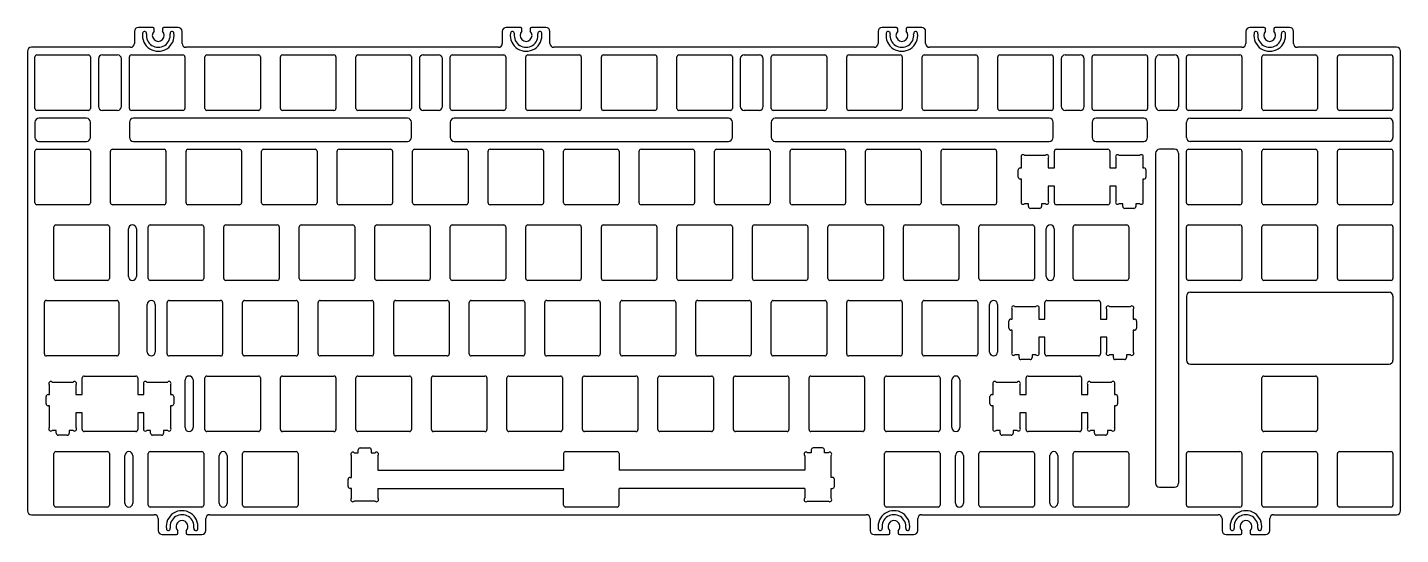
# Model space of a CAD drawing. Header units: millimetres. Extents: x 3306 to 3652, y 1773 to 1901.
import ezdxf

# ---------------------------------------------------------------- set-up
doc = ezdxf.new("R2010")
doc.units = ezdxf.units.MM

msp = doc.modelspace()

# ---------------------------------------------------------------- linework, layer by layer
for p, q in [((3332.58, 1899.97), (3332.58, 1896.97)), ((3337.22, 1900.97), (3333.58, 1900.97)), ((3337.52, 1900.03), (3337.52, 1900.67)), ((3339.64, 1900.67), (3339.64, 1900.03)), ((3343.58, 1900.97), (3339.94, 1900.97)), ((3344.58, 1896.97), (3344.58, 1899.97)), ((3425.38, 1899.97), (3425.38, 1896.97)), ((3430.02, 1900.97), (3426.38, 1900.97)), ((3430.32, 1900.03), (3430.32, 1900.67)), ((3432.44, 1900.67), (3432.44, 1900.03)), ((3436.38, 1900.97), (3432.74, 1900.97)), ((3437.38, 1896.97), (3437.38, 1899.97)), ((3520.18, 1899.97), (3520.18, 1896.97)), ((3524.82, 1900.97), (3521.18, 1900.97)), ((3525.12, 1900.03), (3525.12, 1900.67)), ((3527.24, 1900.67), (3527.24, 1900.03)), ((3531.18, 1900.97), (3527.54, 1900.97)), ((3532.18, 1896.97), (3532.18, 1899.97)), ((3612.98, 1899.97), (3612.98, 1896.97)), ((3617.62, 1900.97), (3613.98, 1900.97)), ((3617.92, 1900.03), (3617.92, 1900.67)), ((3620.04, 1900.67), (3620.04, 1900.03)), ((3623.98, 1900.97), (3620.34, 1900.97)), ((3624.98, 1896.97), (3624.98, 1899.97)), ((3305.58, 1894.97), (3305.58, 1779.17)), ((3331.58, 1895.97), (3306.58, 1895.97)), ((3424.38, 1895.97), (3345.58, 1895.97)), ((3519.18, 1895.97), (3438.38, 1895.97)), ((3611.98, 1895.97), (3533.18, 1895.97)), ((3650.98, 1895.97), (3625.98, 1895.97)), ((3651.98, 1779.17), (3651.98, 1894.97)), ((3307.48, 1880.57), (3307.48, 1893.57)), ((3307.98, 1894.07), (3320.98, 1894.07)), ((3321.48, 1893.57), (3321.48, 1880.57)), ((3323.48, 1893.07), (3323.48, 1881.07)), ((3324.48, 1894.07), (3328.3, 1894.07)), ((3329.3, 1881.07), (3329.3, 1893.07)), ((3331.3, 1880.57), (3331.3, 1893.57)), ((3331.8, 1894.07), (3344.8, 1894.07)), ((3345.3, 1893.57), (3345.3, 1880.57)), ((3350.35, 1880.57), (3350.35, 1893.57)), ((3350.85, 1894.07), (3363.85, 1894.07)), ((3364.35, 1893.57), (3364.35, 1880.57)), ((3369.4, 1880.57), (3369.4, 1893.57)), ((3369.9, 1894.07), (3382.9, 1894.07)), ((3383.4, 1893.57), (3383.4, 1880.57)), ((3388.45, 1880.57), (3388.45, 1893.57)), ((3388.95, 1894.07), (3401.95, 1894.07)), ((3402.45, 1893.57), (3402.45, 1880.57)), ((3404.45, 1893.07), (3404.45, 1881.07)), ((3405.45, 1894.07), (3409.26, 1894.07)), ((3410.26, 1881.07), (3410.26, 1893.07)), ((3412.26, 1880.57), (3412.26, 1893.57)), ((3412.76, 1894.07), (3425.76, 1894.07)), ((3426.26, 1893.57), (3426.26, 1880.57)), ((3431.31, 1880.57), (3431.31, 1893.57)), ((3431.81, 1894.07), (3444.81, 1894.07)), ((3445.31, 1893.57), (3445.31, 1880.57)), ((3450.36, 1880.57), (3450.36, 1893.57)), ((3450.86, 1894.07), (3463.86, 1894.07)), ((3464.36, 1893.57), (3464.36, 1880.57)), ((3469.41, 1880.57), (3469.41, 1893.57)), ((3469.91, 1894.07), (3482.91, 1894.07)), ((3483.41, 1893.57), (3483.41, 1880.57)), ((3485.41, 1893.07), (3485.41, 1881.07)), ((3486.41, 1894.07), (3490.22, 1894.07)), ((3491.22, 1881.07), (3491.22, 1893.07)), ((3493.22, 1880.57), (3493.22, 1893.57)), ((3493.72, 1894.07), (3506.72, 1894.07)), ((3507.22, 1893.57), (3507.22, 1880.57)), ((3512.27, 1880.57), (3512.27, 1893.57)), ((3512.77, 1894.07), (3525.77, 1894.07)), ((3526.27, 1893.57), (3526.27, 1880.57)), ((3531.32, 1880.57), (3531.32, 1893.57)), ((3531.82, 1894.07), (3544.82, 1894.07)), ((3545.32, 1893.57), (3545.32, 1880.57)), ((3550.37, 1880.57), (3550.37, 1893.57)), ((3550.87, 1894.07), (3563.87, 1894.07)), ((3564.37, 1893.57), (3564.37, 1880.57)), ((3566.37, 1893.07), (3566.37, 1881.07)), ((3567.37, 1894.07), (3571.18, 1894.07)), ((3572.18, 1881.07), (3572.18, 1893.07)), ((3574.18, 1880.57), (3574.18, 1893.57)), ((3574.68, 1894.07), (3587.68, 1894.07)), ((3588.18, 1893.57), (3588.18, 1880.57)), ((3590.18, 1881.07), (3590.18, 1893.07)), ((3591.18, 1894.07), (3594.98, 1894.07)), ((3595.98, 1893.07), (3595.98, 1881.07)), ((3597.98, 1880.57), (3597.98, 1893.57)), ((3598.48, 1894.07), (3611.48, 1894.07)), ((3611.98, 1893.57), (3611.98, 1880.57)), ((3617.03, 1880.57), (3617.03, 1893.57)), ((3617.53, 1894.07), (3630.53, 1894.07)), ((3631.03, 1893.57), (3631.03, 1880.57)), ((3636.08, 1880.57), (3636.08, 1893.57)), ((3636.58, 1894.07), (3649.58, 1894.07)), ((3650.08, 1893.57), (3650.08, 1880.57)), ((3320.98, 1880.07), (3307.98, 1880.07)), ((3320.48, 1878.07), (3308.48, 1878.07)), ((3328.3, 1880.07), (3324.48, 1880.07)), ((3344.8, 1880.07), (3331.8, 1880.07)), ((3401.45, 1878.07), (3332.3, 1878.07)), ((3363.85, 1880.07), (3350.85, 1880.07)), ((3382.9, 1880.07), (3369.9, 1880.07)), ((3401.95, 1880.07), (3388.95, 1880.07)), ((3409.26, 1880.07), (3405.45, 1880.07)), ((3425.76, 1880.07), (3412.76, 1880.07)), ((3482.41, 1878.07), (3413.26, 1878.07)), ((3444.81, 1880.07), (3431.81, 1880.07)), ((3463.86, 1880.07), (3450.86, 1880.07)), ((3482.91, 1880.07), (3469.91, 1880.07)), ((3490.22, 1880.07), (3486.41, 1880.07)), ((3506.72, 1880.07), (3493.72, 1880.07)), ((3563.37, 1878.07), (3494.22, 1878.07)), ((3525.77, 1880.07), (3512.77, 1880.07)), ((3544.82, 1880.07), (3531.82, 1880.07)), ((3563.87, 1880.07), (3550.87, 1880.07)), ((3571.18, 1880.07), (3567.37, 1880.07)), ((3587.68, 1880.07), (3574.68, 1880.07)), ((3587.18, 1878.07), (3575.18, 1878.07)), ((3594.98, 1880.07), (3591.18, 1880.07)), ((3611.48, 1880.07), (3598.48, 1880.07)), ((3598.98, 1878.07), (3649.08, 1878.07)), ((3630.53, 1880.07), (3617.53, 1880.07)), ((3649.58, 1880.07), (3636.58, 1880.07)), ((3307.48, 1877.07), (3307.48, 1873.27)), ((3321.48, 1873.27), (3321.48, 1877.07)), ((3331.3, 1877.07), (3331.3, 1873.27)), ((3402.45, 1873.27), (3402.45, 1877.07)), ((3412.26, 1877.07), (3412.26, 1873.27)), ((3483.41, 1873.27), (3483.41, 1877.07)), ((3493.22, 1877.07), (3493.22, 1873.27)), ((3564.37, 1873.27), (3564.37, 1877.07)), ((3574.18, 1877.07), (3574.18, 1873.27)), ((3588.18, 1873.27), (3588.18, 1877.07)), ((3597.98, 1873.27), (3597.98, 1877.07)), ((3650.08, 1877.07), (3650.08, 1873.27)), ((3308.48, 1872.27), (3320.48, 1872.27)), ((3332.3, 1872.27), (3401.45, 1872.27)), ((3413.26, 1872.27), (3482.41, 1872.27)), ((3494.22, 1872.27), (3563.37, 1872.27)), ((3575.18, 1872.27), (3587.18, 1872.27)), ((3649.08, 1872.27), (3598.98, 1872.27)), ((3307.48, 1856.77), (3307.48, 1869.77)), ((3307.98, 1870.27), (3320.98, 1870.27)), ((3321.48, 1869.77), (3321.48, 1856.77)), ((3326.53, 1856.77), (3326.53, 1869.77)), ((3327.03, 1870.27), (3340.03, 1870.27)), ((3340.53, 1869.77), (3340.53, 1856.77)), ((3345.58, 1856.77), (3345.58, 1869.77)), ((3346.08, 1870.27), (3359.08, 1870.27)), ((3359.58, 1869.77), (3359.58, 1856.77)), ((3364.63, 1856.77), (3364.63, 1869.77)), ((3365.13, 1870.27), (3378.13, 1870.27)), ((3378.63, 1869.77), (3378.63, 1856.77)), ((3383.68, 1856.77), (3383.68, 1869.77)), ((3384.18, 1870.27), (3397.18, 1870.27)), ((3397.68, 1869.77), (3397.68, 1856.77)), ((3402.73, 1856.77), (3402.73, 1869.77)), ((3403.23, 1870.27), (3416.23, 1870.27)), ((3416.73, 1869.77), (3416.73, 1856.77)), ((3421.78, 1856.77), (3421.78, 1869.77)), ((3422.28, 1870.27), (3435.28, 1870.27)), ((3435.78, 1869.77), (3435.78, 1856.77)), ((3440.83, 1856.77), (3440.83, 1869.77)), ((3441.33, 1870.27), (3454.33, 1870.27)), ((3454.83, 1869.77), (3454.83, 1856.77)), ((3459.88, 1856.77), (3459.88, 1869.77)), ((3460.38, 1870.27), (3473.38, 1870.27)), ((3473.88, 1869.77), (3473.88, 1856.77)), ((3478.93, 1856.77), (3478.93, 1869.77)), ((3479.43, 1870.27), (3492.43, 1870.27)), ((3492.93, 1869.77), (3492.93, 1856.77)), ((3497.98, 1856.77), (3497.98, 1869.77)), ((3498.48, 1870.27), (3511.48, 1870.27)), ((3511.98, 1869.77), (3511.98, 1856.77)), ((3517.03, 1856.77), (3517.03, 1869.77)), ((3517.53, 1870.27), (3530.53, 1870.27)), ((3531.03, 1869.77), (3531.03, 1856.77)), ((3536.08, 1856.77), (3536.08, 1869.77)), ((3536.58, 1870.27), (3549.58, 1870.27)), ((3550.08, 1869.77), (3550.08, 1856.77)), ((3556.38, 1865.57), (3556.38, 1868.04)), ((3557.09, 1868.75), (3562.38, 1868.75)), ((3563.08, 1868.04), (3563.08, 1865.57)), ((3564.66, 1865.57), (3564.66, 1869.77)), ((3565.16, 1870.27), (3578.16, 1870.27)), ((3578.66, 1869.77), (3578.66, 1865.57)), ((3580.23, 1865.57), (3580.23, 1868.04)), ((3580.94, 1868.75), (3586.23, 1868.75)), ((3586.93, 1868.04), (3586.93, 1865.57)), ((3590.18, 1869.27), (3590.18, 1786.07)), ((3594.98, 1870.27), (3591.18, 1870.27)), ((3595.98, 1869.27), (3595.98, 1786.07)), ((3597.98, 1856.77), (3597.98, 1869.77)), ((3598.48, 1870.27), (3611.48, 1870.27)), ((3611.98, 1869.77), (3611.98, 1856.77)), ((3617.03, 1856.77), (3617.03, 1869.77)), ((3617.53, 1870.27), (3630.53, 1870.27)), ((3631.03, 1869.77), (3631.03, 1856.77)), ((3636.08, 1856.77), (3636.08, 1869.77)), ((3636.58, 1870.27), (3649.58, 1870.27)), ((3650.08, 1869.77), (3650.08, 1856.77)), ((3555.56, 1863.27), (3555.56, 1865.07)), ((3556.06, 1865.57), (3556.38, 1865.57)), ((3563.08, 1865.57), (3564.66, 1865.57)), ((3578.66, 1865.57), (3580.23, 1865.57)), ((3586.93, 1865.57), (3587.26, 1865.57)), ((3587.76, 1865.07), (3587.76, 1863.27)), ((3556.38, 1862.77), (3556.06, 1862.77)), ((3556.38, 1857.26), (3556.38, 1862.77)), ((3564.66, 1860.97), (3563.08, 1860.97)), ((3563.08, 1860.97), (3563.08, 1857.26)), ((3564.66, 1856.77), (3564.66, 1860.97)), ((3580.23, 1860.97), (3578.66, 1860.97)), ((3578.66, 1860.97), (3578.66, 1856.77)), ((3580.23, 1857.26), (3580.23, 1860.97)), ((3587.26, 1862.77), (3586.93, 1862.77)), ((3586.93, 1862.77), (3586.93, 1857.26)), ((3320.98, 1856.27), (3307.98, 1856.27)), ((3340.03, 1856.27), (3327.03, 1856.27)), ((3359.08, 1856.27), (3346.08, 1856.27)), ((3378.13, 1856.27), (3365.13, 1856.27)), ((3397.18, 1856.27), (3384.18, 1856.27)), ((3416.23, 1856.27), (3403.23, 1856.27)), ((3435.28, 1856.27), (3422.28, 1856.27)), ((3454.33, 1856.27), (3441.33, 1856.27)), ((3473.38, 1856.27), (3460.38, 1856.27)), ((3492.43, 1856.27), (3479.43, 1856.27)), ((3511.48, 1856.27), (3498.48, 1856.27)), ((3530.53, 1856.27), (3517.53, 1856.27)), ((3549.58, 1856.27), (3536.58, 1856.27)), ((3558.11, 1856.55), (3557.09, 1856.55)), ((3558.11, 1855.85), (3558.11, 1856.55)), ((3560.91, 1855.35), (3558.61, 1855.35)), ((3562.38, 1856.55), (3561.41, 1856.55)), ((3561.41, 1856.55), (3561.41, 1855.85)), ((3578.16, 1856.27), (3565.16, 1856.27)), ((3581.91, 1856.55), (3580.94, 1856.55)), ((3581.91, 1855.85), (3581.91, 1856.55)), ((3584.71, 1855.35), (3582.41, 1855.35)), ((3586.23, 1856.55), (3585.21, 1856.55)), ((3585.21, 1856.55), (3585.21, 1855.85)), ((3611.48, 1856.27), (3598.48, 1856.27)), ((3630.53, 1856.27), (3617.53, 1856.27)), ((3649.58, 1856.27), (3636.58, 1856.27)), ((3312.25, 1837.72), (3312.25, 1850.72)), ((3312.75, 1851.22), (3325.75, 1851.22)), ((3326.25, 1850.72), (3326.25, 1837.72)), ((3331.06, 1838.22), (3331.06, 1850.22)), ((3333.06, 1850.22), (3333.06, 1838.22)), ((3336.06, 1837.72), (3336.06, 1850.72)), ((3336.56, 1851.22), (3349.56, 1851.22)), ((3350.06, 1850.72), (3350.06, 1837.72)), ((3355.11, 1837.72), (3355.11, 1850.72)), ((3355.61, 1851.22), (3368.61, 1851.22)), ((3369.11, 1850.72), (3369.11, 1837.72)), ((3374.16, 1837.72), (3374.16, 1850.72)), ((3374.66, 1851.22), (3387.66, 1851.22)), ((3388.16, 1850.72), (3388.16, 1837.72)), ((3393.21, 1837.72), (3393.21, 1850.72)), ((3393.71, 1851.22), (3406.71, 1851.22)), ((3407.21, 1850.72), (3407.21, 1837.72)), ((3412.26, 1837.72), (3412.26, 1850.72)), ((3412.76, 1851.22), (3425.76, 1851.22)), ((3426.26, 1850.72), (3426.26, 1837.72)), ((3431.31, 1837.72), (3431.31, 1850.72)), ((3431.81, 1851.22), (3444.81, 1851.22)), ((3445.31, 1850.72), (3445.31, 1837.72)), ((3450.36, 1837.72), (3450.36, 1850.72)), ((3450.86, 1851.22), (3463.86, 1851.22)), ((3464.36, 1850.72), (3464.36, 1837.72)), ((3469.41, 1837.72), (3469.41, 1850.72)), ((3469.91, 1851.22), (3482.91, 1851.22)), ((3483.41, 1850.72), (3483.41, 1837.72)), ((3488.46, 1837.72), (3488.46, 1850.72)), ((3488.96, 1851.22), (3501.96, 1851.22)), ((3502.46, 1850.72), (3502.46, 1837.72)), ((3507.51, 1837.72), (3507.51, 1850.72)), ((3508.01, 1851.22), (3521.01, 1851.22)), ((3521.51, 1850.72), (3521.51, 1837.72)), ((3526.56, 1837.72), (3526.56, 1850.72)), ((3527.06, 1851.22), (3540.06, 1851.22)), ((3540.56, 1850.72), (3540.56, 1837.72)), ((3545.61, 1837.72), (3545.61, 1850.72)), ((3546.11, 1851.22), (3559.11, 1851.22)), ((3559.61, 1850.72), (3559.61, 1837.72)), ((3562.61, 1838.22), (3562.61, 1850.22)), ((3564.61, 1850.22), (3564.61, 1838.22)), ((3569.42, 1837.72), (3569.42, 1850.72)), ((3569.92, 1851.22), (3582.92, 1851.22)), ((3583.42, 1850.72), (3583.42, 1837.72)), ((3597.98, 1837.72), (3597.98, 1850.72)), ((3598.48, 1851.22), (3611.48, 1851.22)), ((3611.98, 1850.72), (3611.98, 1837.72)), ((3617.03, 1837.72), (3617.03, 1850.72)), ((3617.53, 1851.22), (3630.53, 1851.22)), ((3631.03, 1850.72), (3631.03, 1837.72)), ((3636.08, 1837.72), (3636.08, 1850.72)), ((3636.58, 1851.22), (3649.58, 1851.22)), ((3650.08, 1850.72), (3650.08, 1837.72)), ((3325.75, 1837.22), (3312.75, 1837.22)), ((3349.56, 1837.22), (3336.56, 1837.22)), ((3368.61, 1837.22), (3355.61, 1837.22)), ((3387.66, 1837.22), (3374.66, 1837.22)), ((3406.71, 1837.22), (3393.71, 1837.22)), ((3425.76, 1837.22), (3412.76, 1837.22)), ((3444.81, 1837.22), (3431.81, 1837.22)), ((3463.86, 1837.22), (3450.86, 1837.22)), ((3482.91, 1837.22), (3469.91, 1837.22)), ((3501.96, 1837.22), (3488.96, 1837.22)), ((3521.01, 1837.22), (3508.01, 1837.22)), ((3540.06, 1837.22), (3527.06, 1837.22)), ((3559.11, 1837.22), (3546.11, 1837.22)), ((3582.92, 1837.22), (3569.92, 1837.22)), ((3611.48, 1837.22), (3598.48, 1837.22)), ((3630.53, 1837.22), (3617.53, 1837.22)), ((3649.58, 1837.22), (3636.58, 1837.22)), ((3597.98, 1833.22), (3597.98, 1817.12)), ((3598.98, 1834.22), (3649.08, 1834.22)), ((3650.08, 1833.22), (3650.08, 1817.12)), ((3309.86, 1818.67), (3309.86, 1831.67)), ((3310.36, 1832.17), (3328.13, 1832.17)), ((3328.63, 1831.67), (3328.63, 1818.67)), ((3335.82, 1819.17), (3335.82, 1831.17)), ((3337.82, 1831.17), (3337.82, 1819.17)), ((3340.82, 1818.67), (3340.82, 1831.67)), ((3341.32, 1832.17), (3354.32, 1832.17)), ((3354.82, 1831.67), (3354.82, 1818.67)), ((3359.87, 1818.67), (3359.87, 1831.67)), ((3360.37, 1832.17), (3373.37, 1832.17)), ((3373.87, 1831.67), (3373.87, 1818.67)), ((3378.92, 1818.67), (3378.92, 1831.67)), ((3379.42, 1832.17), (3392.42, 1832.17)), ((3392.92, 1831.67), (3392.92, 1818.67)), ((3397.97, 1818.67), (3397.97, 1831.67)), ((3398.47, 1832.17), (3411.47, 1832.17)), ((3411.97, 1831.67), (3411.97, 1818.67)), ((3417.02, 1818.67), (3417.02, 1831.67)), ((3417.52, 1832.17), (3430.52, 1832.17)), ((3431.02, 1831.67), (3431.02, 1818.67)), ((3436.07, 1818.67), (3436.07, 1831.67)), ((3436.57, 1832.17), (3449.57, 1832.17)), ((3450.07, 1831.67), (3450.07, 1818.67)), ((3455.12, 1818.67), (3455.12, 1831.67)), ((3455.62, 1832.17), (3468.62, 1832.17)), ((3469.12, 1831.67), (3469.12, 1818.67)), ((3474.17, 1818.67), (3474.17, 1831.67)), ((3474.67, 1832.17), (3487.67, 1832.17)), ((3488.17, 1831.67), (3488.17, 1818.67)), ((3493.22, 1818.67), (3493.22, 1831.67)), ((3493.72, 1832.17), (3506.72, 1832.17)), ((3507.22, 1831.67), (3507.22, 1818.67)), ((3512.27, 1818.67), (3512.27, 1831.67)), ((3512.77, 1832.17), (3525.77, 1832.17)), ((3526.27, 1831.67), (3526.27, 1818.67)), ((3531.32, 1818.67), (3531.32, 1831.67)), ((3531.82, 1832.17), (3544.82, 1832.17)), ((3545.32, 1831.67), (3545.32, 1818.67)), ((3548.32, 1819.17), (3548.32, 1831.17)), ((3550.32, 1831.17), (3550.32, 1819.17)), ((3554, 1827.47), (3554, 1829.94)), ((3554.71, 1830.65), (3559.99, 1830.65)), ((3560.7, 1829.94), (3560.7, 1827.47)), ((3562.28, 1827.47), (3562.28, 1831.67)), ((3562.78, 1832.17), (3575.78, 1832.17)), ((3576.28, 1831.67), (3576.28, 1827.47)), ((3577.85, 1827.47), (3577.85, 1829.94)), ((3578.56, 1830.65), (3583.84, 1830.65)), ((3584.55, 1829.94), (3584.55, 1827.47)), ((3553.18, 1825.17), (3553.18, 1826.97)), ((3553.68, 1827.47), (3554, 1827.47)), ((3560.7, 1827.47), (3562.28, 1827.47)), ((3576.28, 1827.47), (3577.85, 1827.47)), ((3584.55, 1827.47), (3584.88, 1827.47)), ((3585.38, 1826.97), (3585.38, 1825.17)), ((3554, 1824.67), (3553.68, 1824.67)), ((3554, 1819.16), (3554, 1824.67)), ((3562.28, 1822.87), (3560.7, 1822.87)), ((3560.7, 1822.87), (3560.7, 1819.16)), ((3562.28, 1818.67), (3562.28, 1822.87)), ((3577.85, 1822.87), (3576.28, 1822.87)), ((3576.28, 1822.87), (3576.28, 1818.67)), ((3577.85, 1819.16), (3577.85, 1822.87)), ((3584.88, 1824.67), (3584.55, 1824.67)), ((3584.55, 1824.67), (3584.55, 1819.16)), ((3328.13, 1818.17), (3310.36, 1818.17)), ((3354.32, 1818.17), (3341.32, 1818.17)), ((3373.37, 1818.17), (3360.37, 1818.17)), ((3392.42, 1818.17), (3379.42, 1818.17)), ((3411.47, 1818.17), (3398.47, 1818.17)), ((3430.52, 1818.17), (3417.52, 1818.17)), ((3449.57, 1818.17), (3436.57, 1818.17)), ((3468.62, 1818.17), (3455.62, 1818.17)), ((3487.67, 1818.17), (3474.67, 1818.17)), ((3506.72, 1818.17), (3493.72, 1818.17)), ((3525.77, 1818.17), (3512.77, 1818.17)), ((3544.82, 1818.17), (3531.82, 1818.17)), ((3555.73, 1818.45), (3554.71, 1818.45)), ((3555.73, 1817.75), (3555.73, 1818.45)), ((3558.53, 1817.25), (3556.23, 1817.25)), ((3559.99, 1818.45), (3559.03, 1818.45)), ((3559.03, 1818.45), (3559.03, 1817.75)), ((3575.78, 1818.17), (3562.78, 1818.17)), ((3579.53, 1818.45), (3578.56, 1818.45)), ((3579.53, 1817.75), (3579.53, 1818.45)), ((3582.33, 1817.25), (3580.03, 1817.25)), ((3583.84, 1818.45), (3582.83, 1818.45)), ((3582.83, 1818.45), (3582.83, 1817.75)), ((3598.98, 1816.12), (3649.08, 1816.12)), ((3319.39, 1808.42), (3319.39, 1812.62)), ((3319.89, 1813.12), (3332.89, 1813.12)), ((3333.39, 1812.62), (3333.39, 1808.42)), ((3345.35, 1800.12), (3345.35, 1812.12)), ((3347.35, 1812.12), (3347.35, 1800.12)), ((3350.35, 1799.62), (3350.35, 1812.62)), ((3350.85, 1813.12), (3363.85, 1813.12)), ((3364.35, 1812.62), (3364.35, 1799.62)), ((3369.4, 1799.62), (3369.4, 1812.62)), ((3369.9, 1813.12), (3382.9, 1813.12)), ((3383.4, 1812.62), (3383.4, 1799.62)), ((3388.45, 1799.62), (3388.45, 1812.62)), ((3388.95, 1813.12), (3401.95, 1813.12)), ((3402.45, 1812.62), (3402.45, 1799.62)), ((3407.5, 1799.62), (3407.5, 1812.62)), ((3408, 1813.12), (3421, 1813.12)), ((3421.5, 1812.62), (3421.5, 1799.62)), ((3426.55, 1799.62), (3426.55, 1812.62)), ((3427.05, 1813.12), (3440.05, 1813.12)), ((3440.55, 1812.62), (3440.55, 1799.62)), ((3445.6, 1799.62), (3445.6, 1812.62)), ((3446.1, 1813.12), (3459.1, 1813.12)), ((3459.6, 1812.62), (3459.6, 1799.62)), ((3464.65, 1799.62), (3464.65, 1812.62)), ((3465.15, 1813.12), (3478.15, 1813.12)), ((3478.65, 1812.62), (3478.65, 1799.62)), ((3483.7, 1799.62), (3483.7, 1812.62)), ((3484.2, 1813.12), (3497.2, 1813.12)), ((3497.7, 1812.62), (3497.7, 1799.62)), ((3502.75, 1799.62), (3502.75, 1812.62)), ((3503.25, 1813.12), (3516.25, 1813.12)), ((3516.75, 1812.62), (3516.75, 1799.62)), ((3521.8, 1799.62), (3521.8, 1812.62)), ((3522.3, 1813.12), (3535.3, 1813.12)), ((3535.8, 1812.62), (3535.8, 1799.62)), ((3538.8, 1800.12), (3538.8, 1812.12)), ((3540.8, 1812.12), (3540.8, 1800.12)), ((3557.51, 1808.42), (3557.51, 1812.62)), ((3558.01, 1813.12), (3571.01, 1813.12)), ((3571.51, 1812.62), (3571.51, 1808.42)), ((3617.03, 1799.62), (3617.03, 1812.62)), ((3617.53, 1813.12), (3630.53, 1813.12)), ((3631.03, 1812.62), (3631.03, 1799.62)), ((3310.79, 1808.42), (3311.11, 1808.42)), ((3311.11, 1808.42), (3311.11, 1810.89)), ((3311.82, 1811.6), (3317.11, 1811.6)), ((3317.81, 1810.89), (3317.81, 1808.42)), ((3317.81, 1808.42), (3319.39, 1808.42)), ((3333.39, 1808.42), (3334.96, 1808.42)), ((3334.96, 1808.42), (3334.96, 1810.89)), ((3335.67, 1811.6), (3340.96, 1811.6)), ((3341.66, 1810.89), (3341.66, 1808.42)), ((3341.66, 1808.42), (3341.99, 1808.42)), ((3548.91, 1808.42), (3549.24, 1808.42)), ((3549.24, 1808.42), (3549.24, 1810.89)), ((3549.95, 1811.6), (3555.23, 1811.6)), ((3555.94, 1810.89), (3555.94, 1808.42)), ((3555.94, 1808.42), (3557.51, 1808.42)), ((3571.51, 1808.42), (3573.09, 1808.42)), ((3573.09, 1808.42), (3573.09, 1810.89)), ((3573.8, 1811.6), (3579.08, 1811.6)), ((3579.79, 1810.89), (3579.79, 1808.42)), ((3579.79, 1808.42), (3580.11, 1808.42)), ((3310.29, 1806.12), (3310.29, 1807.92)), ((3311.11, 1805.62), (3310.79, 1805.62)), ((3311.11, 1800.11), (3311.11, 1805.62)), ((3341.99, 1805.62), (3341.66, 1805.62)), ((3341.66, 1805.62), (3341.66, 1800.11)), ((3342.49, 1807.92), (3342.49, 1806.12)), ((3548.41, 1806.12), (3548.41, 1807.92)), ((3549.24, 1805.62), (3548.91, 1805.62)), ((3549.24, 1800.11), (3549.24, 1805.62)), ((3580.11, 1805.62), (3579.79, 1805.62)), ((3579.79, 1805.62), (3579.79, 1800.11)), ((3580.61, 1807.92), (3580.61, 1806.12)), ((3319.39, 1803.82), (3317.81, 1803.82)), ((3317.81, 1803.82), (3317.81, 1800.11)), ((3319.39, 1799.62), (3319.39, 1803.82)), ((3334.96, 1803.82), (3333.39, 1803.82)), ((3333.39, 1803.82), (3333.39, 1799.62)), ((3334.96, 1800.11), (3334.96, 1803.82)), ((3557.51, 1803.82), (3555.94, 1803.82)), ((3555.94, 1803.82), (3555.94, 1800.11)), ((3557.51, 1799.62), (3557.51, 1803.82)), ((3573.09, 1803.82), (3571.51, 1803.82)), ((3571.51, 1803.82), (3571.51, 1799.62)), ((3573.09, 1800.11), (3573.09, 1803.82)), ((3312.84, 1799.4), (3311.82, 1799.4)), ((3312.84, 1798.7), (3312.84, 1799.4)), ((3315.64, 1798.2), (3313.34, 1798.2)), ((3317.11, 1799.4), (3316.14, 1799.4)), ((3316.14, 1799.4), (3316.14, 1798.7)), ((3332.89, 1799.12), (3319.89, 1799.12)), ((3336.64, 1799.4), (3335.67, 1799.4)), ((3336.64, 1798.7), (3336.64, 1799.4)), ((3339.44, 1798.2), (3337.14, 1798.2)), ((3340.96, 1799.4), (3339.94, 1799.4)), ((3339.94, 1799.4), (3339.94, 1798.7)), ((3363.85, 1799.12), (3350.85, 1799.12)), ((3382.9, 1799.12), (3369.9, 1799.12)), ((3401.95, 1799.12), (3388.95, 1799.12)), ((3421, 1799.12), (3408, 1799.12)), ((3440.05, 1799.12), (3427.05, 1799.12)), ((3459.1, 1799.12), (3446.1, 1799.12)), ((3478.15, 1799.12), (3465.15, 1799.12)), ((3497.2, 1799.12), (3484.2, 1799.12)), ((3516.25, 1799.12), (3503.25, 1799.12)), ((3535.3, 1799.12), (3522.3, 1799.12)), ((3550.96, 1799.4), (3549.95, 1799.4)), ((3550.96, 1798.7), (3550.96, 1799.4)), ((3553.76, 1798.2), (3551.46, 1798.2)), ((3555.23, 1799.4), (3554.26, 1799.4)), ((3554.26, 1799.4), (3554.26, 1798.7)), ((3571.01, 1799.12), (3558.01, 1799.12)), ((3574.76, 1799.4), (3573.8, 1799.4)), ((3574.76, 1798.7), (3574.76, 1799.4)), ((3577.56, 1798.2), (3575.26, 1798.2)), ((3579.08, 1799.4), (3578.06, 1799.4)), ((3578.06, 1799.4), (3578.06, 1798.7)), ((3630.53, 1799.12), (3617.53, 1799.12)), ((3389.03, 1793.79), (3389.03, 1794.49)), ((3389.53, 1794.99), (3391.83, 1794.99)), ((3392.33, 1794.49), (3392.33, 1793.79)), ((3503.33, 1794.49), (3503.33, 1793.79)), ((3506.13, 1794.99), (3503.83, 1794.99)), ((3506.63, 1793.79), (3506.63, 1794.49)), ((3312.25, 1780.57), (3312.25, 1793.57)), ((3312.75, 1794.07), (3325.75, 1794.07)), ((3326.25, 1793.57), (3326.25, 1780.57)), ((3330.15, 1781.07), (3330.15, 1793.07)), ((3332.15, 1793.07), (3332.15, 1781.07)), ((3336.06, 1780.57), (3336.06, 1793.57)), ((3336.56, 1794.07), (3349.56, 1794.07)), ((3350.06, 1793.57), (3350.06, 1780.57)), ((3353.96, 1781.07), (3353.96, 1793.07)), ((3355.96, 1793.07), (3355.96, 1781.07)), ((3359.87, 1780.57), (3359.87, 1793.57)), ((3360.37, 1794.07), (3373.37, 1794.07)), ((3373.87, 1793.57), (3373.87, 1780.57)), ((3387.31, 1787.57), (3387.31, 1793.08)), ((3388.02, 1793.79), (3389.03, 1793.79)), ((3392.33, 1793.79), (3393.3, 1793.79)), ((3394.01, 1793.08), (3394.01, 1789.37)), ((3440.83, 1793.57), (3440.83, 1789.37)), ((3441.33, 1794.07), (3454.33, 1794.07)), ((3454.83, 1793.57), (3454.83, 1789.37)), ((3501.66, 1793.08), (3501.66, 1789.37)), ((3503.33, 1793.79), (3502.36, 1793.79)), ((3507.65, 1793.79), (3506.63, 1793.79)), ((3508.36, 1787.57), (3508.36, 1793.08)), ((3521.8, 1780.57), (3521.8, 1793.57)), ((3522.3, 1794.07), (3535.3, 1794.07)), ((3535.8, 1793.57), (3535.8, 1780.57)), ((3539.7, 1781.07), (3539.7, 1793.07)), ((3541.7, 1793.07), (3541.7, 1781.07)), ((3545.61, 1780.57), (3545.61, 1793.57)), ((3546.11, 1794.07), (3559.11, 1794.07)), ((3559.61, 1793.57), (3559.61, 1780.57)), ((3563.51, 1781.07), (3563.51, 1793.07)), ((3565.51, 1793.07), (3565.51, 1781.07)), ((3569.42, 1780.57), (3569.42, 1793.57)), ((3569.92, 1794.07), (3582.92, 1794.07)), ((3583.42, 1793.57), (3583.42, 1780.57)), ((3597.98, 1780.57), (3597.98, 1793.57)), ((3598.48, 1794.07), (3611.48, 1794.07)), ((3611.98, 1793.57), (3611.98, 1780.57)), ((3617.03, 1780.57), (3617.03, 1793.57)), ((3617.53, 1794.07), (3630.53, 1794.07)), ((3631.03, 1793.57), (3631.03, 1780.57)), ((3636.08, 1780.57), (3636.08, 1793.57)), ((3636.58, 1794.07), (3649.58, 1794.07)), ((3650.08, 1793.57), (3650.08, 1780.57)), ((3386.98, 1787.57), (3387.31, 1787.57)), ((3394.01, 1789.37), (3440.83, 1789.37)), ((3501.66, 1789.37), (3454.83, 1789.37)), ((3508.68, 1787.57), (3508.36, 1787.57)), ((3386.48, 1785.27), (3386.48, 1787.07)), ((3387.31, 1784.77), (3386.98, 1784.77)), ((3387.31, 1782.3), (3387.31, 1784.77)), ((3394.01, 1784.77), (3394.01, 1782.3)), ((3394.01, 1784.77), (3440.83, 1784.77)), ((3440.83, 1780.57), (3440.83, 1784.77)), ((3501.66, 1784.77), (3454.83, 1784.77)), ((3454.83, 1780.57), (3454.83, 1784.77)), ((3501.66, 1784.77), (3501.66, 1782.3)), ((3508.36, 1782.3), (3508.36, 1784.77)), ((3508.36, 1784.77), (3508.68, 1784.77)), ((3509.18, 1785.27), (3509.18, 1787.07)), ((3591.18, 1785.07), (3594.98, 1785.07)), ((3393.3, 1781.59), (3388.02, 1781.59)), ((3502.36, 1781.59), (3507.65, 1781.59)), ((3306.58, 1778.17), (3337.58, 1778.17)), ((3325.75, 1780.07), (3312.75, 1780.07)), ((3349.56, 1780.07), (3336.56, 1780.07)), ((3338.58, 1777.17), (3338.58, 1774.17)), ((3350.58, 1774.17), (3350.58, 1777.17)), ((3351.58, 1778.17), (3517.18, 1778.17)), ((3373.37, 1780.07), (3360.37, 1780.07)), ((3454.33, 1780.07), (3441.33, 1780.07)), ((3518.18, 1777.17), (3518.18, 1774.17)), ((3535.3, 1780.07), (3522.3, 1780.07)), ((3530.18, 1774.17), (3530.18, 1777.17)), ((3531.18, 1778.17), (3605.98, 1778.17)), ((3559.11, 1780.07), (3546.11, 1780.07)), ((3582.92, 1780.07), (3569.92, 1780.07)), ((3611.48, 1780.07), (3598.48, 1780.07)), ((3606.98, 1777.17), (3606.98, 1774.17)), ((3630.53, 1780.07), (3617.53, 1780.07)), ((3618.98, 1774.17), (3618.98, 1777.17)), ((3619.98, 1778.17), (3650.98, 1778.17)), ((3649.58, 1780.07), (3636.58, 1780.07)), ((3343.52, 1773.47), (3343.52, 1774.11)), ((3345.64, 1774.11), (3345.64, 1773.47)), ((3523.12, 1773.47), (3523.12, 1774.11)), ((3525.24, 1774.11), (3525.24, 1773.47)), ((3611.92, 1773.47), (3611.92, 1774.11)), ((3614.04, 1774.11), (3614.04, 1773.47)), ((3339.58, 1773.17), (3343.22, 1773.17)), ((3345.94, 1773.17), (3349.58, 1773.17)), ((3519.18, 1773.17), (3522.82, 1773.17)), ((3525.54, 1773.17), (3529.18, 1773.17)), ((3607.98, 1773.17), (3611.62, 1773.17)), ((3614.34, 1773.17), (3617.98, 1773.17))]:
    msp.add_line(p, q)
for centre, radius, start, end in [((3333.58, 1899.97), 1, 90, 180), ((3338.58, 1898.97), 4, 171.7868, 8.2132), ((3335.12, 1899.47), 0.5, 351.7868, 171.7868), ((3338.58, 1898.97), 3, 171.7868, 8.2132), ((3338.58, 1898.97), 1.5, 135, 45), ((3337.22, 1900.67), 0.3, 0, 90), ((3339.94, 1900.67), 0.3, 90, 180), ((3342.05, 1899.47), 0.5, 8.2132, 188.2132), ((3343.58, 1899.97), 1, 0, 90), ((3426.38, 1899.97), 1, 90, 180), ((3431.38, 1898.97), 4, 171.7868, 8.2132), ((3427.92, 1899.47), 0.5, 351.7868, 171.7868), ((3431.38, 1898.97), 3, 171.7868, 8.2132), ((3431.38, 1898.97), 1.5, 135, 45), ((3430.02, 1900.67), 0.3, 0, 90), ((3432.74, 1900.67), 0.3, 90, 180), ((3434.85, 1899.47), 0.5, 8.2132, 188.2132), ((3436.38, 1899.97), 1, 0, 90), ((3521.18, 1899.97), 1, 90, 180), ((3526.18, 1898.97), 4, 171.7868, 8.2132), ((3522.72, 1899.47), 0.5, 351.7868, 171.7868), ((3526.18, 1898.97), 3, 171.7868, 8.2132), ((3526.18, 1898.97), 1.5, 135, 45), ((3524.82, 1900.67), 0.3, 0, 90), ((3527.54, 1900.67), 0.3, 90, 180), ((3529.65, 1899.47), 0.5, 8.2132, 188.2132), ((3531.18, 1899.97), 1, 0, 90), ((3613.98, 1899.97), 1, 90, 180), ((3618.98, 1898.97), 4, 171.7868, 8.2132), ((3615.52, 1899.47), 0.5, 351.7868, 171.7868), ((3618.98, 1898.97), 3, 171.7868, 8.2132), ((3618.98, 1898.97), 1.5, 135, 45), ((3617.62, 1900.67), 0.3, 0, 90), ((3620.34, 1900.67), 0.3, 90, 180), ((3622.45, 1899.47), 0.5, 8.2132, 188.2132), ((3623.98, 1899.97), 1, 0, 90), ((3306.58, 1894.97), 1, 90, 180), ((3331.58, 1896.97), 1, 270, 0), ((3345.58, 1896.97), 1, 180, 270), ((3424.38, 1896.97), 1, 270, 0), ((3438.38, 1896.97), 1, 180, 270), ((3519.18, 1896.97), 1, 270, 0), ((3533.18, 1896.97), 1, 180, 270), ((3611.98, 1896.97), 1, 270, 0), ((3625.98, 1896.97), 1, 180, 270), ((3650.98, 1894.97), 1, 0, 90), ((3307.98, 1893.57), 0.5, 90, 180), ((3320.98, 1893.57), 0.5, 0, 90), ((3324.48, 1893.07), 1, 90, 180), ((3328.3, 1893.07), 1, 0, 90), ((3331.8, 1893.57), 0.5, 90, 180), ((3344.8, 1893.57), 0.5, 0, 90), ((3350.85, 1893.57), 0.5, 90, 180), ((3363.85, 1893.57), 0.5, 0, 90), ((3369.9, 1893.57), 0.5, 90, 180), ((3382.9, 1893.57), 0.5, 0, 90), ((3388.95, 1893.57), 0.5, 90, 180), ((3401.95, 1893.57), 0.5, 0, 90), ((3405.45, 1893.07), 1, 90, 180), ((3409.26, 1893.07), 1, 0, 90), ((3412.76, 1893.57), 0.5, 90, 180), ((3425.76, 1893.57), 0.5, 0, 90), ((3431.81, 1893.57), 0.5, 90, 180), ((3444.81, 1893.57), 0.5, 0, 90), ((3450.86, 1893.57), 0.5, 90, 180), ((3463.86, 1893.57), 0.5, 0, 90), ((3469.91, 1893.57), 0.5, 90, 180), ((3482.91, 1893.57), 0.5, 0, 90), ((3486.41, 1893.07), 1, 90, 180), ((3490.22, 1893.07), 1, 0, 90), ((3493.72, 1893.57), 0.5, 90, 180), ((3506.72, 1893.57), 0.5, 0, 90), ((3512.77, 1893.57), 0.5, 90, 180), ((3525.77, 1893.57), 0.5, 0, 90), ((3531.82, 1893.57), 0.5, 90, 180), ((3544.82, 1893.57), 0.5, 0, 90), ((3550.87, 1893.57), 0.5, 90, 180), ((3563.87, 1893.57), 0.5, 0, 90), ((3567.37, 1893.07), 1, 90, 180), ((3571.18, 1893.07), 1, 0, 90), ((3574.68, 1893.57), 0.5, 90, 180), ((3587.68, 1893.57), 0.5, 0, 90), ((3591.18, 1893.07), 1, 90, 180), ((3594.98, 1893.07), 1, 0, 90), ((3598.48, 1893.57), 0.5, 90, 180), ((3611.48, 1893.57), 0.5, 0, 90), ((3617.53, 1893.57), 0.5, 90, 180), ((3630.53, 1893.57), 0.5, 0, 90), ((3636.58, 1893.57), 0.5, 90, 180), ((3649.58, 1893.57), 0.5, 0, 90), ((3324.48, 1881.07), 1, 180, 270), ((3328.3, 1881.07), 1, 270, 0), ((3405.45, 1881.07), 1, 180, 270), ((3409.26, 1881.07), 1, 270, 0), ((3486.41, 1881.07), 1, 180, 270), ((3490.22, 1881.07), 1, 270, 0), ((3567.37, 1881.07), 1, 180, 270), ((3571.18, 1881.07), 1, 270, 0), ((3591.18, 1881.07), 1, 180, 270), ((3594.98, 1881.07), 1, 270, 0), ((3307.98, 1880.57), 0.5, 180, 270), ((3308.48, 1877.07), 1, 90, 180), ((3320.48, 1877.07), 1, 0, 90), ((3320.98, 1880.57), 0.5, 270, 0), ((3331.8, 1880.57), 0.5, 180, 270), ((3332.3, 1877.07), 1, 90, 180), ((3344.8, 1880.57), 0.5, 270, 0), ((3350.85, 1880.57), 0.5, 180, 270), ((3363.85, 1880.57), 0.5, 270, 0), ((3369.9, 1880.57), 0.5, 180, 270), ((3382.9, 1880.57), 0.5, 270, 0), ((3388.95, 1880.57), 0.5, 180, 270), ((3401.45, 1877.07), 1, 0, 90), ((3401.95, 1880.57), 0.5, 270, 0), ((3412.76, 1880.57), 0.5, 180, 270), ((3413.26, 1877.07), 1, 90, 180), ((3425.76, 1880.57), 0.5, 270, 0), ((3431.81, 1880.57), 0.5, 180, 270), ((3444.81, 1880.57), 0.5, 270, 0), ((3450.86, 1880.57), 0.5, 180, 270), ((3463.86, 1880.57), 0.5, 270, 0), ((3469.91, 1880.57), 0.5, 180, 270), ((3482.41, 1877.07), 1, 0, 90), ((3482.91, 1880.57), 0.5, 270, 0), ((3493.72, 1880.57), 0.5, 180, 270), ((3494.22, 1877.07), 1, 90, 180), ((3506.72, 1880.57), 0.5, 270, 0), ((3512.77, 1880.57), 0.5, 180, 270), ((3525.77, 1880.57), 0.5, 270, 0), ((3531.82, 1880.57), 0.5, 180, 270), ((3544.82, 1880.57), 0.5, 270, 0), ((3550.87, 1880.57), 0.5, 180, 270), ((3563.37, 1877.07), 1, 0, 90), ((3563.87, 1880.57), 0.5, 270, 0), ((3574.68, 1880.57), 0.5, 180, 270), ((3575.18, 1877.07), 1, 90, 180), ((3587.18, 1877.07), 1, 0, 90), ((3587.68, 1880.57), 0.5, 270, 0), ((3598.48, 1880.57), 0.5, 180, 270), ((3598.98, 1877.07), 1, 90, 180), ((3611.48, 1880.57), 0.5, 270, 0), ((3617.53, 1880.57), 0.5, 180, 270), ((3630.53, 1880.57), 0.5, 270, 0), ((3636.58, 1880.57), 0.5, 180, 270), ((3649.08, 1877.07), 1, 0, 90), ((3649.58, 1880.57), 0.5, 270, 0), ((3308.48, 1873.27), 1, 180, 270), ((3320.48, 1873.27), 1, 270, 0), ((3332.3, 1873.27), 1, 180, 270), ((3401.45, 1873.27), 1, 270, 0), ((3413.26, 1873.27), 1, 180, 270), ((3482.41, 1873.27), 1, 270, 0), ((3494.22, 1873.27), 1, 180, 270), ((3563.37, 1873.27), 1, 270, 0), ((3575.18, 1873.27), 1, 180, 270), ((3587.18, 1873.27), 1, 270, 0), ((3598.98, 1873.27), 1, 180, 270), ((3649.08, 1873.27), 1, 270, 0), ((3307.98, 1869.77), 0.5, 90, 180), ((3320.98, 1869.77), 0.5, 0, 90), ((3327.03, 1869.77), 0.5, 90, 180), ((3340.03, 1869.77), 0.5, 0, 90), ((3346.08, 1869.77), 0.5, 90, 180), ((3359.08, 1869.77), 0.5, 0, 90), ((3365.13, 1869.77), 0.5, 90, 180), ((3378.13, 1869.77), 0.5, 0, 90), ((3384.18, 1869.77), 0.5, 90, 180), ((3397.18, 1869.77), 0.5, 0, 90), ((3403.23, 1869.77), 0.5, 90, 180), ((3416.23, 1869.77), 0.5, 0, 90), ((3422.28, 1869.77), 0.5, 90, 180), ((3435.28, 1869.77), 0.5, 0, 90), ((3441.33, 1869.77), 0.5, 90, 180), ((3454.33, 1869.77), 0.5, 0, 90), ((3460.38, 1869.77), 0.5, 90, 180), ((3473.38, 1869.77), 0.5, 0, 90), ((3479.43, 1869.77), 0.5, 90, 180), ((3492.43, 1869.77), 0.5, 0, 90), ((3498.48, 1869.77), 0.5, 90, 180), ((3511.48, 1869.77), 0.5, 0, 90), ((3517.53, 1869.77), 0.5, 90, 180), ((3530.53, 1869.77), 0.5, 0, 90), ((3536.58, 1869.77), 0.5, 90, 180), ((3549.58, 1869.77), 0.5, 0, 90), ((3556.74, 1868.39), 0.5, 45, 225), ((3562.73, 1868.39), 0.5, 315.0016, 135), ((3565.16, 1869.77), 0.5, 90, 180), ((3578.16, 1869.77), 0.5, 0, 90), ((3580.59, 1868.39), 0.5, 45, 224.9984), ((3586.58, 1868.39), 0.5, 315, 135), ((3591.18, 1869.27), 1, 90, 180), ((3594.98, 1869.27), 1, 0, 90), ((3598.48, 1869.77), 0.5, 90, 180), ((3611.48, 1869.77), 0.5, 0, 90), ((3617.53, 1869.77), 0.5, 90, 180), ((3630.53, 1869.77), 0.5, 0, 90), ((3636.58, 1869.77), 0.5, 90, 180), ((3649.58, 1869.77), 0.5, 0, 90), ((3556.06, 1865.07), 0.5, 90, 180), ((3587.26, 1865.07), 0.5, 360, 90), ((3556.06, 1863.27), 0.5, 180, 270), ((3587.26, 1863.27), 0.5, 270, 360), ((3307.98, 1856.77), 0.5, 180, 270), ((3320.98, 1856.77), 0.5, 270, 0), ((3327.03, 1856.77), 0.5, 180, 270), ((3340.03, 1856.77), 0.5, 270, 0), ((3346.08, 1856.77), 0.5, 180, 270), ((3359.08, 1856.77), 0.5, 270, 0), ((3365.13, 1856.77), 0.5, 180, 270), ((3378.13, 1856.77), 0.5, 270, 0), ((3384.18, 1856.77), 0.5, 180, 270), ((3397.18, 1856.77), 0.5, 270, 0), ((3403.23, 1856.77), 0.5, 180, 270), ((3416.23, 1856.77), 0.5, 270, 0), ((3422.28, 1856.77), 0.5, 180, 270), ((3435.28, 1856.77), 0.5, 270, 0), ((3441.33, 1856.77), 0.5, 180, 270), ((3454.33, 1856.77), 0.5, 270, 0), ((3460.38, 1856.77), 0.5, 180, 270), ((3473.38, 1856.77), 0.5, 270, 0), ((3479.43, 1856.77), 0.5, 180, 270), ((3492.43, 1856.77), 0.5, 270, 0), ((3498.48, 1856.77), 0.5, 180, 270), ((3511.48, 1856.77), 0.5, 270, 0), ((3517.53, 1856.77), 0.5, 180, 270), ((3530.53, 1856.77), 0.5, 270, 0), ((3536.58, 1856.77), 0.5, 180, 270), ((3549.58, 1856.77), 0.5, 270, 0), ((3556.74, 1856.9), 0.5, 135, 315), ((3562.73, 1856.9), 0.5, 225, 45), ((3565.16, 1856.77), 0.5, 180, 270), ((3578.16, 1856.77), 0.5, 270, 0), ((3580.59, 1856.9), 0.5, 135, 315), ((3586.58, 1856.9), 0.5, 225, 45), ((3598.48, 1856.77), 0.5, 180, 270), ((3611.48, 1856.77), 0.5, 270, 0), ((3617.53, 1856.77), 0.5, 180, 270), ((3630.53, 1856.77), 0.5, 270, 0), ((3636.58, 1856.77), 0.5, 180, 270), ((3649.58, 1856.77), 0.5, 270, 0), ((3558.61, 1855.85), 0.5, 180, 270), ((3560.91, 1855.85), 0.5, 270, 0), ((3582.41, 1855.85), 0.5, 180, 270), ((3584.71, 1855.85), 0.5, 270, 0), ((3312.75, 1850.72), 0.5, 90, 180), ((3325.75, 1850.72), 0.5, 0, 90), ((3332.06, 1850.22), 1, 90, 180), ((3332.06, 1850.22), 1, 360, 90), ((3336.56, 1850.72), 0.5, 90, 180), ((3349.56, 1850.72), 0.5, 0, 90), ((3355.61, 1850.72), 0.5, 90, 180), ((3368.61, 1850.72), 0.5, 0, 90), ((3374.66, 1850.72), 0.5, 90, 180), ((3387.66, 1850.72), 0.5, 0, 90), ((3393.71, 1850.72), 0.5, 90, 180), ((3406.71, 1850.72), 0.5, 0, 90), ((3412.76, 1850.72), 0.5, 90, 180), ((3425.76, 1850.72), 0.5, 0, 90), ((3431.81, 1850.72), 0.5, 90, 180), ((3444.81, 1850.72), 0.5, 0, 90), ((3450.86, 1850.72), 0.5, 90, 180), ((3463.86, 1850.72), 0.5, 0, 90), ((3469.91, 1850.72), 0.5, 90, 180), ((3482.91, 1850.72), 0.5, 0, 90), ((3488.96, 1850.72), 0.5, 90, 180), ((3501.96, 1850.72), 0.5, 0, 90), ((3508.01, 1850.72), 0.5, 90, 180), ((3521.01, 1850.72), 0.5, 0, 90), ((3527.06, 1850.72), 0.5, 90, 180), ((3540.06, 1850.72), 0.5, 0, 90), ((3546.11, 1850.72), 0.5, 90, 180), ((3559.11, 1850.72), 0.5, 0, 90), ((3563.61, 1850.22), 1, 90, 180), ((3563.61, 1850.22), 1, 0, 90), ((3569.92, 1850.72), 0.5, 90, 180), ((3582.92, 1850.72), 0.5, 0, 90), ((3598.48, 1850.72), 0.5, 90, 180), ((3611.48, 1850.72), 0.5, 0, 90), ((3617.53, 1850.72), 0.5, 90, 180), ((3630.53, 1850.72), 0.5, 0, 90), ((3636.58, 1850.72), 0.5, 90, 180), ((3649.58, 1850.72), 0.5, 0, 90), ((3312.75, 1837.72), 0.5, 180, 270), ((3325.75, 1837.72), 0.5, 270, 0), ((3332.06, 1838.22), 1, 180, 270), ((3332.06, 1838.22), 1, 270, 0), ((3336.56, 1837.72), 0.5, 180, 270), ((3349.56, 1837.72), 0.5, 270, 0), ((3355.61, 1837.72), 0.5, 180, 270), ((3368.61, 1837.72), 0.5, 270, 0), ((3374.66, 1837.72), 0.5, 180, 270), ((3387.66, 1837.72), 0.5, 270, 0), ((3393.71, 1837.72), 0.5, 180, 270), ((3406.71, 1837.72), 0.5, 270, 0), ((3412.76, 1837.72), 0.5, 180, 270), ((3425.76, 1837.72), 0.5, 270, 0), ((3431.81, 1837.72), 0.5, 180, 270), ((3444.81, 1837.72), 0.5, 270, 0), ((3450.86, 1837.72), 0.5, 180, 270), ((3463.86, 1837.72), 0.5, 270, 0), ((3469.91, 1837.72), 0.5, 180, 270), ((3482.91, 1837.72), 0.5, 270, 0), ((3488.96, 1837.72), 0.5, 180, 270), ((3501.96, 1837.72), 0.5, 270, 0), ((3508.01, 1837.72), 0.5, 180, 270), ((3521.01, 1837.72), 0.5, 270, 0), ((3527.06, 1837.72), 0.5, 180, 270), ((3540.06, 1837.72), 0.5, 270, 0), ((3546.11, 1837.72), 0.5, 180, 270), ((3559.11, 1837.72), 0.5, 270, 0), ((3563.61, 1838.22), 1, 180, 270), ((3563.61, 1838.22), 1, 270, 0), ((3569.92, 1837.72), 0.5, 180, 270), ((3582.92, 1837.72), 0.5, 270, 0), ((3598.48, 1837.72), 0.5, 180, 270), ((3611.48, 1837.72), 0.5, 270, 0), ((3617.53, 1837.72), 0.5, 180, 270), ((3630.53, 1837.72), 0.5, 270, 0), ((3636.58, 1837.72), 0.5, 180, 270), ((3649.58, 1837.72), 0.5, 270, 0), ((3598.98, 1833.22), 1, 90, 180), ((3649.08, 1833.22), 1, 0, 90), ((3310.36, 1831.67), 0.5, 90, 180), ((3328.13, 1831.67), 0.5, 0, 90), ((3336.82, 1831.17), 1, 90, 180), ((3336.82, 1831.17), 1, 360, 90), ((3341.32, 1831.67), 0.5, 90, 180), ((3354.32, 1831.67), 0.5, 0, 90), ((3360.37, 1831.67), 0.5, 90, 180), ((3373.37, 1831.67), 0.5, 0, 90), ((3379.42, 1831.67), 0.5, 90, 180), ((3392.42, 1831.67), 0.5, 0, 90), ((3398.47, 1831.67), 0.5, 90, 180), ((3411.47, 1831.67), 0.5, 0, 90), ((3417.52, 1831.67), 0.5, 90, 180), ((3430.52, 1831.67), 0.5, 0, 90), ((3436.57, 1831.67), 0.5, 90, 180), ((3449.57, 1831.67), 0.5, 0, 90), ((3455.62, 1831.67), 0.5, 90, 180), ((3468.62, 1831.67), 0.5, 0, 90), ((3474.67, 1831.67), 0.5, 90, 180), ((3487.67, 1831.67), 0.5, 0, 90), ((3493.72, 1831.67), 0.5, 90, 180), ((3506.72, 1831.67), 0.5, 0, 90), ((3512.77, 1831.67), 0.5, 90, 180), ((3525.77, 1831.67), 0.5, 0, 90), ((3531.82, 1831.67), 0.5, 90, 180), ((3544.82, 1831.67), 0.5, 0, 90), ((3549.32, 1831.17), 1, 90, 180), ((3549.32, 1831.17), 1, 0, 90), ((3554.35, 1830.29), 0.5, 45, 225), ((3560.35, 1830.29), 0.5, 315.0016, 135), ((3562.78, 1831.67), 0.5, 90, 180), ((3575.78, 1831.67), 0.5, 0, 90), ((3578.2, 1830.29), 0.5, 45, 224.9984), ((3584.2, 1830.29), 0.5, 315, 135), ((3553.68, 1826.97), 0.5, 90, 180), ((3584.88, 1826.97), 0.5, 360, 90), ((3553.68, 1825.17), 0.5, 180, 270), ((3584.88, 1825.17), 0.5, 270, 360), ((3310.36, 1818.67), 0.5, 180, 270), ((3328.13, 1818.67), 0.5, 270, 0), ((3336.82, 1819.17), 1, 180, 270), ((3336.82, 1819.17), 1, 270, 0), ((3341.32, 1818.67), 0.5, 180, 270), ((3354.32, 1818.67), 0.5, 270, 0), ((3360.37, 1818.67), 0.5, 180, 270), ((3373.37, 1818.67), 0.5, 270, 0), ((3379.42, 1818.67), 0.5, 180, 270), ((3392.42, 1818.67), 0.5, 270, 0), ((3398.47, 1818.67), 0.5, 180, 270), ((3411.47, 1818.67), 0.5, 270, 0), ((3417.52, 1818.67), 0.5, 180, 270), ((3430.52, 1818.67), 0.5, 270, 0), ((3436.57, 1818.67), 0.5, 180, 270), ((3449.57, 1818.67), 0.5, 270, 0), ((3455.62, 1818.67), 0.5, 180, 270), ((3468.62, 1818.67), 0.5, 270, 0), ((3474.67, 1818.67), 0.5, 180, 270), ((3487.67, 1818.67), 0.5, 270, 0), ((3493.72, 1818.67), 0.5, 180, 270), ((3506.72, 1818.67), 0.5, 270, 0), ((3512.77, 1818.67), 0.5, 180, 270), ((3525.77, 1818.67), 0.5, 270, 0), ((3531.82, 1818.67), 0.5, 180, 270), ((3544.82, 1818.67), 0.5, 270, 0), ((3549.32, 1819.17), 1, 180, 270), ((3549.32, 1819.17), 1, 270, 0), ((3554.35, 1818.8), 0.5, 135, 315), ((3560.35, 1818.8), 0.5, 225, 45), ((3562.78, 1818.67), 0.5, 180, 270), ((3575.78, 1818.67), 0.5, 270, 0), ((3578.2, 1818.8), 0.5, 135, 315), ((3584.2, 1818.8), 0.5, 225, 45), ((3556.23, 1817.75), 0.5, 180, 270), ((3558.53, 1817.75), 0.5, 270, 0), ((3580.03, 1817.75), 0.5, 180, 270), ((3582.33, 1817.75), 0.5, 270, 0), ((3598.98, 1817.12), 1, 180, 270), ((3649.08, 1817.12), 1, 270, 0), ((3311.47, 1811.24), 0.5, 45, 225), ((3317.46, 1811.24), 0.5, 315.0016, 135), ((3319.89, 1812.62), 0.5, 90, 180), ((3332.89, 1812.62), 0.5, 0, 90), ((3335.32, 1811.24), 0.5, 45, 224.9984), ((3341.31, 1811.24), 0.5, 315, 135), ((3346.35, 1812.12), 1, 90, 180), ((3346.35, 1812.12), 1, 360, 90), ((3350.85, 1812.62), 0.5, 90, 180), ((3363.85, 1812.62), 0.5, 0, 90), ((3369.9, 1812.62), 0.5, 90, 180), ((3382.9, 1812.62), 0.5, 0, 90), ((3388.95, 1812.62), 0.5, 90, 180), ((3401.95, 1812.62), 0.5, 0, 90), ((3408, 1812.62), 0.5, 90, 180), ((3421, 1812.62), 0.5, 0, 90), ((3427.05, 1812.62), 0.5, 90, 180), ((3440.05, 1812.62), 0.5, 0, 90), ((3446.1, 1812.62), 0.5, 90, 180), ((3459.1, 1812.62), 0.5, 0, 90), ((3465.15, 1812.62), 0.5, 90, 180), ((3478.15, 1812.62), 0.5, 0, 90), ((3484.2, 1812.62), 0.5, 90, 180), ((3497.2, 1812.62), 0.5, 0, 90), ((3503.25, 1812.62), 0.5, 90, 180), ((3516.25, 1812.62), 0.5, 0, 90), ((3522.3, 1812.62), 0.5, 90, 180), ((3535.3, 1812.62), 0.5, 0, 90), ((3539.8, 1812.12), 1, 90, 180), ((3539.8, 1812.12), 1, 0, 90), ((3549.59, 1811.24), 0.5, 45, 225), ((3555.59, 1811.24), 0.5, 315.0016, 135), ((3558.01, 1812.62), 0.5, 90, 180), ((3571.01, 1812.62), 0.5, 0, 90), ((3573.44, 1811.24), 0.5, 45, 224.9984), ((3579.44, 1811.24), 0.5, 315, 135), ((3617.53, 1812.62), 0.5, 90, 180), ((3630.53, 1812.62), 0.5, 0, 90), ((3310.79, 1807.92), 0.5, 90, 180), ((3341.99, 1807.92), 0.5, 360, 90), ((3548.91, 1807.92), 0.5, 90, 180), ((3580.11, 1807.92), 0.5, 360, 90), ((3310.79, 1806.12), 0.5, 180, 270), ((3341.99, 1806.12), 0.5, 270, 360), ((3548.91, 1806.12), 0.5, 180, 270), ((3580.11, 1806.12), 0.5, 270, 360), ((3311.47, 1799.75), 0.5, 135, 315), ((3313.34, 1798.7), 0.5, 180, 270), ((3315.64, 1798.7), 0.5, 270, 0), ((3317.46, 1799.75), 0.5, 225, 45), ((3319.89, 1799.62), 0.5, 180, 270), ((3332.89, 1799.62), 0.5, 270, 0), ((3335.32, 1799.75), 0.5, 135, 315), ((3337.14, 1798.7), 0.5, 180, 270), ((3339.44, 1798.7), 0.5, 270, 0), ((3341.31, 1799.75), 0.5, 225, 45), ((3346.35, 1800.12), 1, 180, 270), ((3346.35, 1800.12), 1, 270, 0), ((3350.85, 1799.62), 0.5, 180, 270), ((3363.85, 1799.62), 0.5, 270, 0), ((3369.9, 1799.62), 0.5, 180, 270), ((3382.9, 1799.62), 0.5, 270, 0), ((3388.95, 1799.62), 0.5, 180, 270), ((3401.95, 1799.62), 0.5, 270, 0), ((3408, 1799.62), 0.5, 180, 270), ((3421, 1799.62), 0.5, 270, 0), ((3427.05, 1799.62), 0.5, 180, 270), ((3440.05, 1799.62), 0.5, 270, 0), ((3446.1, 1799.62), 0.5, 180, 270), ((3459.1, 1799.62), 0.5, 270, 0), ((3465.15, 1799.62), 0.5, 180, 270), ((3478.15, 1799.62), 0.5, 270, 0), ((3484.2, 1799.62), 0.5, 180, 270), ((3497.2, 1799.62), 0.5, 270, 0), ((3503.25, 1799.62), 0.5, 180, 270), ((3516.25, 1799.62), 0.5, 270, 0), ((3522.3, 1799.62), 0.5, 180, 270), ((3535.3, 1799.62), 0.5, 270, 0), ((3539.8, 1800.12), 1, 180, 270), ((3539.8, 1800.12), 1, 270, 0), ((3549.59, 1799.75), 0.5, 135, 315), ((3551.46, 1798.7), 0.5, 180, 270), ((3553.76, 1798.7), 0.5, 270, 0), ((3555.59, 1799.75), 0.5, 225, 45), ((3558.01, 1799.62), 0.5, 180, 270), ((3571.01, 1799.62), 0.5, 270, 0), ((3573.44, 1799.75), 0.5, 135, 315), ((3575.26, 1798.7), 0.5, 180, 270), ((3577.56, 1798.7), 0.5, 270, 0), ((3579.44, 1799.75), 0.5, 225, 45), ((3617.53, 1799.62), 0.5, 180, 270), ((3630.53, 1799.62), 0.5, 270, 0), ((3389.53, 1794.49), 0.5, 90, 180), ((3391.83, 1794.49), 0.5, 0, 90), ((3503.83, 1794.49), 0.5, 90, 180), ((3506.13, 1794.49), 0.5, 0, 90), ((3312.75, 1793.57), 0.5, 90, 180), ((3325.75, 1793.57), 0.5, 0, 90), ((3331.15, 1793.07), 1, 90, 180), ((3331.15, 1793.07), 1, 360, 90), ((3336.56, 1793.57), 0.5, 90, 180), ((3349.56, 1793.57), 0.5, 0, 90), ((3354.96, 1793.07), 1, 90, 180), ((3354.96, 1793.07), 1, 360, 90), ((3360.37, 1793.57), 0.5, 90, 180), ((3373.37, 1793.57), 0.5, 0, 90), ((3387.66, 1793.43), 0.5, 45, 225), ((3393.66, 1793.43), 0.5, 315, 135), ((3441.33, 1793.57), 0.5, 90, 180), ((3454.33, 1793.57), 0.5, 0, 90), ((3502.01, 1793.43), 0.5, 45, 225), ((3508, 1793.43), 0.5, 315, 135), ((3522.3, 1793.57), 0.5, 90, 180), ((3535.3, 1793.57), 0.5, 0, 90), ((3540.7, 1793.07), 1, 90, 180), ((3540.7, 1793.07), 1, 360, 90), ((3546.11, 1793.57), 0.5, 90, 180), ((3559.11, 1793.57), 0.5, 0, 90), ((3564.51, 1793.07), 1, 90, 180), ((3564.51, 1793.07), 1, 360, 90), ((3569.92, 1793.57), 0.5, 90, 180), ((3582.92, 1793.57), 0.5, 0, 90), ((3598.48, 1793.57), 0.5, 90, 180), ((3611.48, 1793.57), 0.5, 0, 90), ((3617.53, 1793.57), 0.5, 90, 180), ((3630.53, 1793.57), 0.5, 0, 90), ((3636.58, 1793.57), 0.5, 90, 180), ((3649.58, 1793.57), 0.5, 0, 90), ((3386.98, 1787.07), 0.5, 90, 180), ((3508.68, 1787.07), 0.5, 0, 90), ((3386.98, 1785.27), 0.5, 180, 270), ((3508.68, 1785.27), 0.5, 270, 0), ((3591.18, 1786.07), 1, 180, 270), ((3594.98, 1786.07), 1, 270, 0), ((3312.75, 1780.57), 0.5, 180, 270), ((3325.75, 1780.57), 0.5, 270, 0), ((3331.15, 1781.07), 1, 180, 270), ((3331.15, 1781.07), 1, 270, 0), ((3336.56, 1780.57), 0.5, 180, 270), ((3349.56, 1780.57), 0.5, 270, 0), ((3354.96, 1781.07), 1, 180, 270), ((3354.96, 1781.07), 1, 270, 0), ((3360.37, 1780.57), 0.5, 180, 270), ((3373.37, 1780.57), 0.5, 270, 0), ((3387.66, 1781.94), 0.5, 135, 315), ((3393.66, 1781.94), 0.5, 225, 44.9984), ((3441.33, 1780.57), 0.5, 180, 270), ((3454.33, 1780.57), 0.5, 270, 360), ((3502.01, 1781.94), 0.5, 135.0016, 315), ((3508, 1781.94), 0.5, 225, 45), ((3522.3, 1780.57), 0.5, 180, 270), ((3535.3, 1780.57), 0.5, 270, 0), ((3540.7, 1781.07), 1, 180, 270), ((3540.7, 1781.07), 1, 270, 0), ((3546.11, 1780.57), 0.5, 180, 270), ((3559.11, 1780.57), 0.5, 270, 0), ((3564.51, 1781.07), 1, 180, 270), ((3564.51, 1781.07), 1, 270, 0), ((3569.92, 1780.57), 0.5, 180, 270), ((3582.92, 1780.57), 0.5, 270, 0), ((3598.48, 1780.57), 0.5, 180, 270), ((3611.48, 1780.57), 0.5, 270, 0), ((3617.53, 1780.57), 0.5, 180, 270), ((3630.53, 1780.57), 0.5, 270, 0), ((3636.58, 1780.57), 0.5, 180, 270), ((3649.58, 1780.57), 0.5, 270, 0), ((3306.58, 1779.17), 1, 180, 270), ((3337.58, 1777.17), 1, 360, 90), ((3344.58, 1775.17), 4, 351.7868, 188.2132), ((3344.58, 1775.17), 3, 351.7868, 188.2132), ((3351.58, 1777.17), 1, 90, 180), ((3517.18, 1777.17), 1, 0, 90), ((3524.18, 1775.17), 4, 351.7868, 188.2132), ((3524.18, 1775.17), 3, 351.7868, 188.2132), ((3531.18, 1777.17), 1, 90, 180), ((3605.98, 1777.17), 1, 0, 90), ((3612.98, 1775.17), 4, 351.7868, 188.2132), ((3612.98, 1775.17), 3, 351.7868, 188.2132), ((3619.98, 1777.17), 1, 90, 180), ((3650.98, 1779.17), 1, 270, 0), ((3339.58, 1774.17), 1, 180, 270), ((3341.12, 1774.67), 0.5, 188.2132, 8.2132), ((3344.58, 1775.17), 1.5, 315, 225), ((3348.05, 1774.67), 0.5, 171.7868, 351.7868), ((3349.58, 1774.17), 1, 270, 0), ((3519.18, 1774.17), 1, 180, 270), ((3520.72, 1774.67), 0.5, 188.2132, 8.2132), ((3524.18, 1775.17), 1.5, 315, 225), ((3527.65, 1774.67), 0.5, 171.7868, 351.7868), ((3529.18, 1774.17), 1, 270, 0), ((3607.98, 1774.17), 1, 180, 270), ((3609.52, 1774.67), 0.5, 188.2132, 8.2132), ((3612.98, 1775.17), 1.5, 315, 225), ((3616.45, 1774.67), 0.5, 171.7868, 351.7868), ((3617.98, 1774.17), 1, 270, 0), ((3343.22, 1773.47), 0.3, 270, 360), ((3345.94, 1773.47), 0.3, 180, 270), ((3522.82, 1773.47), 0.3, 270, 0), ((3525.54, 1773.47), 0.3, 180, 270), ((3611.62, 1773.47), 0.3, 270, 0), ((3614.34, 1773.47), 0.3, 180, 270)]:
    msp.add_arc(centre, radius, start, end)

doc.saveas('drawing.dxf')
